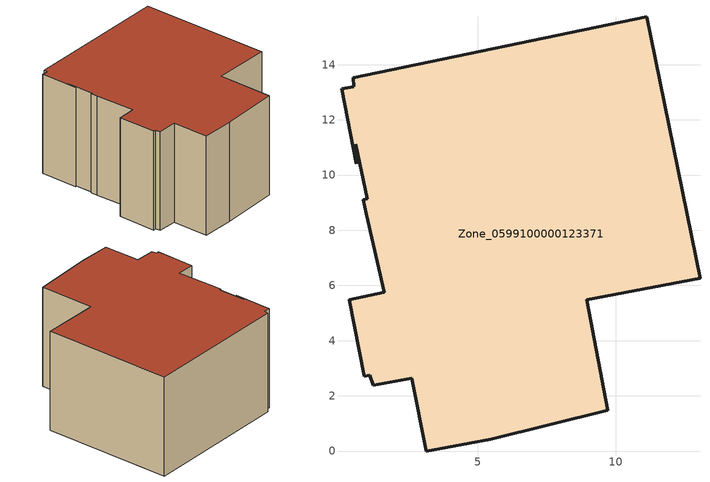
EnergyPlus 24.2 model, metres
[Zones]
Zone_0599100000123371
 floor ground (C_G): 13.05,6.26 8.94,5.48 9.7,1.47 5.47,0.44 3.13,0 2.6,2.64 1.2,2.39 1.08,2.75 0.89,2.71 0.35,5.48 1.61,5.75 0.96,8.6 0.86,9.11 0.99,9.13 0.57,11.11 0.6,10.4 0.06,13.12 0.5,13.2 0.49,13.52 11.12,15.73 z0
 wall outside (C_F): 1.61,5.75 0.35,5.48 0.89,2.71 1.08,2.75 1.2,2.39 2.6,2.64 3.13,0 5.47,0.44 9.7,1.47 8.94,5.48 13.05,6.26 11.12,15.73 0.49,13.52 0.5,13.2 0.06,13.12 0.6,10.4 0.57,11.11 0.99,9.13 0.86,9.11 0.96,8.6 1.61,5.75 z0:7.47
 roof outside (C_R): 0.99,9.13 0.86,9.11 0.96,8.6 1.61,5.75 0.35,5.48 0.89,2.71 1.08,2.75 1.2,2.39 2.6,2.64 3.13,0 5.47,0.44 9.7,1.47 8.94,5.48 13.05,6.26 11.12,15.73 0.49,13.52 0.5,13.2 0.06,13.12 0.6,10.4 0.57,11.11 z7.47
[BUILDING]
Pand.0599100000123371: North Axis=0; Terrain=City; Loads Convergence Tolerance Value=0.04; Temperature Convergence Tolerance Value=0.4; Solar Distribution=FullExterior; Maximum Number of Warmup Days=25; Minimum Number of Warmup Days=1
[Site:Location]
Rotterdam.The.Hague.AP_ZH_NLD Design_Conditions: Latitude=51.96; Longitude=4.45; Time Zone=1; Elevation=-4.5
[SITE:GROUNDTEMPERATURE:BUILDINGSURFACE]
18, 18, 18, 18, 18, 18, 18, 18, 18, 18, 18, 18
[MATERIAL] Thermal Absorptance=0.9; Solar Absorptance=0.7; Visible Absorptance=0.7
Name | Roughness | Thickness | Conductivity | Density | Specific Heat
G.D.1965 | MediumSmooth | 0.15 | 1 | 540 | 1210
F.D.1965 | Rough | 0.3 | 0.857143 | 1920 | 840
R.D.1965 | MediumRough | 0.2 | 0.08 | 1500 | 1000
[CONSTRUCTION]
C_G: G.D.1965
C_F: F.D.1965
C_R: R.D.1965
[ZONE]
Zone_0599100000123371: Type=1; Multiplier=1; Ceiling Height=Autocalculate; Volume=Autocalculate; Floor Area=autocalculate; Part of Total Floor Area=Yes
[ZONEINFILTRATION:DESIGNFLOWRATE]
Infil_Zone_0599100000123371: Zone or ZoneList or Space or SpaceList=Zone_0599100000123371; Schedule=AlwaysOn; Design Flow Rate Calculation Method=Flow/Area; Flow Rate per Floor Area=0.0042; Constant Term Coefficient=1; Temperature Term Coefficient=0; Velocity Term Coefficient=0; Velocity Squared Term Coefficient=0
[HVACTEMPLATE:ZONE:IDEALLOADSAIRSYSTEM]
Zone_0599100000123371: Maximum Heating Supply Air Temperature=50; Minimum Cooling Supply Air Temperature=13; Maximum Heating Supply Air Humidity Ratio=0.0156; Minimum Cooling Supply Air Humidity Ratio=0.0077; Heating Limit=NoLimit; Cooling Limit=NoLimit; Dehumidification Control Type=ConstantSensibleHeatRatio; Cooling Sensible Heat Ratio=0.7; Dehumidification Setpoint=60; Humidification Control Type=None; Humidification Setpoint=30; Outdoor Air Method=None; Outdoor Air Flow Rate per Person=0.00944; Outdoor Air Flow Rate per Zone Floor Area=0; Outdoor Air Flow Rate per Zone=0; Demand Controlled Ventilation Type=None; Outdoor Air Economizer Type=NoEconomizer; Heat Recovery Type=None; Sensible Heat Recovery Effectiveness=0.7; Latent Heat Recovery Effectiveness=0.65
[ZONECONTROL:THERMOSTAT]
ThermostatControl_Zone_0599100000123371: Zone or ZoneList=Zone_0599100000123371; Control Type Schedule=DualSetpointControlType; Control 1=Thermostat_Zone_0599100000123371; Temperature Difference Between Cutout And Setpoint=0
[THERMOSTATSETPOINT:DUALSETPOINT]
Thermostat_Zone_0599100000123371: Heating Setpoint Temperature Schedule=HeatingSetpoint_Zone_0599100000123371; Cooling Setpoint Temperature Schedule=CoolingSetpoint_Zone_0599100000123371
[SCHEDULE:COMPACT]
HeatingSetpoint_Zone_0599100000123371: Through: 12/31, For: AllDays, Until: 24:00, 21
CoolingSetpoint_Zone_0599100000123371: Through: 12/31, For: AllDays, Until: 24:00, 24
DualSetpointControlType: Through: 12/31, For: AllDays, Until: 24:00, 4
AlwaysOn: Through: 12/31, For: AllDays, Until: 24:00, 1
